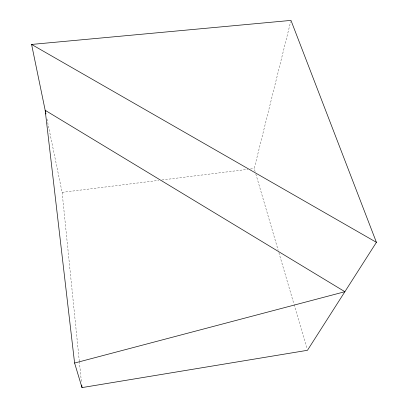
<?xml version="1.0" encoding="UTF-8"?>
<svg xmlns="http://www.w3.org/2000/svg" width="408" height="408" viewBox="0 0 408 408"><rect width="100%" height="100%" fill="white"/><g stroke="black" fill="none" stroke-linecap="round" stroke-linejoin="round"><path stroke-width="0.31" stroke-dasharray="2.04 1.53" d="M255.122 171.584L254.225 168.535L290.664 21.634M46.976 119.003L62.123 192.367L158.809 180.372M161.966 179.979L247.906 169.315M250.436 169.004L254.225 168.535M255.836 174.022L278.164 250.267M278.878 252.705L293.887 303.945M294.066 304.552L307.107 349.08M62.123 192.367L79.29 360.978M79.356 361.61L81.483 382.531"/><path stroke-width="0.61" d="M45.436 111.542L31.584 44.436L290.975 20.4L376.416 242.337L307.464 350.299L82.003 387.6L74.593 363.043L45.181 110.298L344.887 291.705L74.593 363.043M31.584 44.436L376.416 242.337M45.696 112.787L45.951 114.031M81.743 385.065L82.003 387.6"/></g></svg>
